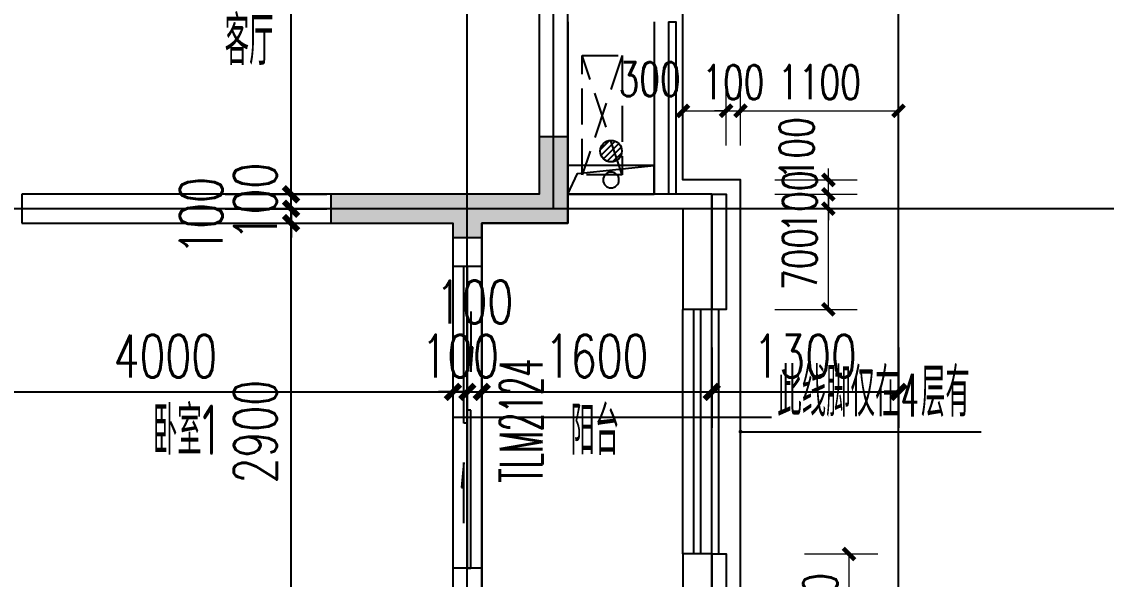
# Model space of a CAD drawing. Extents: x -59851 to 653804, y -249523 to 437614.
# Drawn here: x -2214 to 5331, y 78629 to 82506 of the extents above; entities that cross this region are included whole.
import ezdxf

# ---------------------------------------------------------------- set-up
doc = ezdxf.new("R2010")
doc.units = 0
doc.header["$LTSCALE"] = 1000
doc.header["$MEASUREMENT"] = 0
doc.linetypes.add('DASH', pattern=[0.35, 0.25, -0.1])
doc.layers.add('_S-PS(排水管)', color=255, linetype='Continuous', plot=False)
doc.layers.add('A-area(算半面积)', color=23, linetype='Continuous', plot=False)
for name, color, linetype in [('_S-YS(雨水管)', 3, 'Continuous'), ('_S-空调立管', 7, 'Continuous'), ('A-外装饰线脚', 7, 'Continuous'), ('A-洞口', 105, 'Continuous'), ('A-空调室外机', 5, 'DASH'), ('A-第三道尺寸线', 105, 'Continuous'), ('A-线脚看线', 9, 'Continuous'), ('AE-FLOR', 151, 'Continuous'), ('DIM_LEAD', 3, 'Continuous'), ('DOTE', 16, 'Continuous'), ('mianji', 6, 'Continuous'), ('NL', 5, 'Continuous'), ('PUB_HATCH', 8, 'Continuous'), ('PUB_TEXT', 7, 'Continuous'), ('WALL', 2, 'Continuous'), ('WINDOW', 4, 'Continuous'), ('WINDOW_TEXT', 7, 'Continuous'), ('剪力墙', 6, 'Continuous'), ('栏杆', 142, 'Continuous')]:
    doc.layers.add(name, color=color, linetype=linetype)
doc.layers.add('A-第四道尺寸线(线脚尺寸)', color=105, linetype='Continuous', lineweight=5)
doc.styles.add('_TCH_DIM', font='SIMPLEX.shx', dxfattribs={"width": 0.7, "bigfont": 'GBCBIG.shx'})
doc.styles.add('_TCH_DIM_T3', font='SIMPLEX.shx', dxfattribs={"width": 0.705882, "bigfont": 'GBCBIG.shx'})
doc.styles.add('_TCH_WINDOW', font='SIMPLEX.shx', dxfattribs={"width": 0.7, "height": 3.5, "bigfont": 'GBCBIG.shx'})
doc.styles.get("Standard").update_dxf_attribs({"font": 'gbenor.shx', "width": 0.7, "bigfont": 'gbcbig.shx'})
doc.dimstyles.new('_TCH_ARCH&&100', dxfattribs={"dimtxt": 297.5, "dimasz": 100, "dimexe": 250, "dimexo": 300, "dimgap": 100, "dimtad": 1, "dimdec": 0, "dimzin": 0, "dimdsep": 46, "dimtxsty": '_TCH_DIM_T3', "dimblk": 'ARCHTICK', "dimcen": 0.09, "dimclrt": 7, "dimazin": 2, "dimtfac": 1, "dimtdec": 0, "dimtix": 1, "dimtmove": 2, "dimatfit": 3, "dimfxl": 0, "dimtolj": 1, "dimtzin": 0, "dimarcsym": 0})
doc.dimstyles.new('_TCH_ARCH&&80', dxfattribs={"dimtxt": 238, "dimasz": 80, "dimexe": 200, "dimexo": 240, "dimgap": 80, "dimtad": 1, "dimdec": 0, "dimzin": 0, "dimdsep": 46, "dimtxsty": '_TCH_DIM_T3', "dimblk": 'ARCHTICK', "dimcen": 0.09, "dimclrt": 7, "dimazin": 2, "dimtfac": 1, "dimtdec": 0, "dimtix": 1, "dimtmove": 2, "dimatfit": 3, "dimfxl": 0, "dimtolj": 1, "dimtzin": 0, "dimarcsym": 0})

# ---------------------------------------------------------------- blocks, each defined once
blk = doc.blocks.new('fdsfdsgfdsgb')
at = {"layer": 'mianji'}
blk.add_lwpolyline([(-208608.2, 137588.3), (-164208.2, 137588.3), (-164208.2, 135988.3), (-160408.2, 135988.3), (-160408.2, 146388.3), (-164608.2, 146388.3), (-164608.2, 147288.3), (-163408.2, 147288.3), (-163408.2, 150388.3), (-162808.2, 150388.3), (-162808.2, 157888.3), (-172908.2, 157888.3), (-172908.2, 155088.3), (-184508.2, 155088.3)], dxfattribs=at)
blk.add_lwpolyline([(-162808.2, 150588.3), (-162808.2, 150388.3), (-163408.2, 150388.3), (-163408.2, 147288.3), (-161808.2, 147288.3), (-161808.2, 150588.3)], close=True, dxfattribs=at)
blk = doc.blocks.new('zhouxianssceng0329')
at = {"layer": 'DOTE'}
for p, q in [((886.3, 144298.2), (886.3, 156469.4)), ((1486.3, 147398.2), (1486.3, 156469.4)), ((3886.3, 132089.9), (3886.3, 156469.4)), ((5501.3, 147398.2), (-22013.7, 147398.2))]:
    blk.add_line(p, q, dxfattribs=at)
blk = doc.blocks.new('jgjlq030328')
at = {"layer": 'PUB_HATCH'}
blk.add_hatch(color=256, dxfattribs=at).paths.add_polyline_path([(-244735, 20811.9), (-244735, 21411.9), (-244935, 21411.9), (-244935, 21011.9), (-246385, 21011.9), (-246385, 20811.9), (-245535, 20811.9), (-245535, 20711.9), (-245335, 20711.9), (-245335, 20811.9)])
at = {"layer": '剪力墙'}
blk.add_lwpolyline([(-244735, 20811.9), (-244735, 21411.9), (-244935, 21411.9), (-244935, 21011.9), (-246385, 21011.9), (-246385, 20811.9), (-245535, 20811.9), (-245535, 20711.9), (-245335, 20711.9), (-245335, 20811.9)], close=True, dxfattribs=at)
blk = doc.blocks.new('ktswaj')
at = {"linetype": 'DASH'}
blk.add_lwpolyline([(15990.1, 179082.6), (15990.1, 178253.3), (16268.4, 178253.3), (16268.4, 179082.6)], close=True, dxfattribs=at)
for points in [[(15990.1, 179082.6), (16268.4, 178253.3)], [(15990.1, 178253.3), (16268.4, 179082.6)]]:
    blk.add_lwpolyline(points, dxfattribs=at)
blk = doc.blocks.new('$DorLib2D$00000131')
at = {"color": 0, "linetype": 'Continuous'}
for p, q in [((0.15, 0.125), (0.2319, 0.1973)), ((0.2319, 0.1973), (0.2319, 0.125)), ((-0.5, 0.125), (-0.5, 0)), ((0.0192, 0.125), (-0.5, 0.125)), ((0.0192, 0), (0.0192, 0.125)), ((0.35, 0.125), (0.15, 0.125)), ((-0.5, 0), (0.0192, 0)), ((-0.024, 0), (0.5, 0)), ((-0.024, -0.125), (-0.024, 0)), ((0.5, 0), (0.5, -0.125)), ((-0.35, -0.125), (-0.15, -0.125)), ((-0.2319, -0.1973), (-0.2319, -0.125)), ((-0.15, -0.125), (-0.2319, -0.1973)), ((0.5, -0.125), (-0.024, -0.125))]:
    blk.add_line(p, q, dxfattribs=at)
blk = doc.blocks.new('_ArchTick')
at = {"color": 0, "linetype": 'ByBlock', "const_width": 0.4}
blk.add_lwpolyline([(-0.5, -0.5), (0.5, 0.5)], dxfattribs=at)
blk = doc.blocks.new('*D803')
at = {"layer": 'A-第三道尺寸线', "color": 0, "lineweight": -2, "transparency": 16777216}
for p, q in [((6265.5, 175547.7), (6265.5, 174988)), ((10265.5, 175547.7), (10265.5, 174988)), ((6265.5, 175238), (10265.5, 175238))]:
    blk.add_line(p, q, dxfattribs=at)
at = {"layer": 'Defpoints', "color": 0, "transparency": 16777216}
for p in [(6265.5, 175847.7), (10265.5, 175847.7), (10265.5, 175238)]:
    blk.add_point(p, dxfattribs=at)
at = {"layer": 'A-第三道尺寸线', "color": 0, "lineweight": -2, "transparency": 16777216, "xscale": 100, "yscale": 100, "zscale": 100, "rotation": 180}
blk.add_blockref('_ArchTick', (6265.5, 175238), dxfattribs=at)
at = {"layer": 'A-第三道尺寸线', "color": 0, "lineweight": -2, "transparency": 16777216, "xscale": 100, "yscale": 100, "zscale": 100}
blk.add_blockref('_ArchTick', (10265.5, 175238), dxfattribs=at)
at = {"layer": 'A-第三道尺寸线', "color": 7, "transparency": 16777216, "insert": (8265.5, 175486.8), "char_height": 297.5, "attachment_point": 5, "style": '_TCH_DIM_T3'}
blk.add_mtext('\\A1;4000', dxfattribs=at)
blk = doc.blocks.new('*D804')
at = {"layer": 'A-第三道尺寸线', "color": 0, "lineweight": -2, "transparency": 16777216}
for p, q in [((10265.5, 175547.7), (10265.5, 174988)), ((10365.5, 175547.7), (10365.5, 174988)), ((10265.5, 175238), (10165.5, 175238)), ((10265.5, 175238), (10365.5, 175238)), ((10365.5, 175238), (10465.5, 175238))]:
    blk.add_line(p, q, dxfattribs=at)
at = {"layer": 'Defpoints', "color": 0, "transparency": 16777216}
for p in [(10265.5, 175847.7), (10365.5, 175847.7), (10365.5, 175238)]:
    blk.add_point(p, dxfattribs=at)
at = {"layer": 'A-第三道尺寸线', "color": 0, "lineweight": -2, "transparency": 16777216, "xscale": 100, "yscale": 100, "zscale": 100}
blk.add_blockref('_ArchTick', (10265.5, 175238), dxfattribs=at)
at = {"layer": 'A-第三道尺寸线', "color": 0, "lineweight": -2, "transparency": 16777216, "xscale": 100, "yscale": 100, "zscale": 100, "rotation": 180}
blk.add_blockref('_ArchTick', (10365.5, 175238), dxfattribs=at)
at = {"layer": 'A-第三道尺寸线', "color": 7, "transparency": 16777216, "insert": (10315.5, 175486.8), "char_height": 297.5, "attachment_point": 5, "style": '_TCH_DIM_T3'}
blk.add_mtext('\\A1;100', dxfattribs=at)
blk = doc.blocks.new('*D805')
at = {"layer": 'A-第三道尺寸线', "color": 0, "lineweight": -2, "transparency": 16777216}
for p, q in [((10365.5, 175547.7), (10365.5, 174988)), ((10465.5, 175547.7), (10465.5, 174988)), ((10365.5, 175238), (10265.5, 175238)), ((10365.5, 175238), (10465.5, 175238)), ((10465.5, 175238), (10565.5, 175238))]:
    blk.add_line(p, q, dxfattribs=at)
at = {"layer": 'Defpoints', "color": 0, "transparency": 16777216}
for p in [(10365.5, 175847.7), (10465.5, 175847.7), (10465.5, 175238)]:
    blk.add_point(p, dxfattribs=at)
at = {"layer": 'A-第三道尺寸线', "color": 0, "lineweight": -2, "transparency": 16777216, "xscale": 100, "yscale": 100, "zscale": 100}
blk.add_blockref('_ArchTick', (10365.5, 175238), dxfattribs=at)
at = {"layer": 'A-第三道尺寸线', "color": 0, "lineweight": -2, "transparency": 16777216, "xscale": 100, "yscale": 100, "zscale": 100, "rotation": 180}
blk.add_blockref('_ArchTick', (10465.5, 175238), dxfattribs=at)
at = {"layer": 'A-第三道尺寸线', "color": 7, "transparency": 16777216, "insert": (10415.5, 175863), "char_height": 297.5, "attachment_point": 5, "style": '_TCH_DIM_T3'}
blk.add_mtext('\\A1;100', dxfattribs=at)
blk = doc.blocks.new('*D806')
at = {"layer": 'A-第三道尺寸线', "color": 0, "lineweight": -2, "transparency": 16777216}
for p, q in [((10465.5, 175547.7), (10465.5, 174988)), ((12065.5, 175547.7), (12065.5, 174988)), ((10465.5, 175238), (12065.5, 175238))]:
    blk.add_line(p, q, dxfattribs=at)
at = {"layer": 'Defpoints', "color": 0, "transparency": 16777216}
for p in [(10465.5, 175847.7), (12065.5, 175847.7), (12065.5, 175238)]:
    blk.add_point(p, dxfattribs=at)
at = {"layer": 'A-第三道尺寸线', "color": 0, "lineweight": -2, "transparency": 16777216, "xscale": 100, "yscale": 100, "zscale": 100, "rotation": 180}
blk.add_blockref('_ArchTick', (10465.5, 175238), dxfattribs=at)
at = {"layer": 'A-第三道尺寸线', "color": 0, "lineweight": -2, "transparency": 16777216, "xscale": 100, "yscale": 100, "zscale": 100}
blk.add_blockref('_ArchTick', (12065.5, 175238), dxfattribs=at)
at = {"layer": 'A-第三道尺寸线', "color": 7, "transparency": 16777216, "insert": (11265.5, 175486.8), "char_height": 297.5, "attachment_point": 5, "style": '_TCH_DIM_T3'}
blk.add_mtext('\\A1;1600', dxfattribs=at)
blk = doc.blocks.new('*D807')
at = {"layer": 'A-第三道尺寸线', "color": 0, "lineweight": -2, "transparency": 16777216}
for p, q in [((12065.5, 175547.7), (12065.5, 174988)), ((13365.5, 175547.7), (13365.5, 174988)), ((12065.5, 175238), (13365.5, 175238))]:
    blk.add_line(p, q, dxfattribs=at)
at = {"layer": 'Defpoints', "color": 0, "transparency": 16777216}
for p in [(12065.5, 175847.7), (13365.5, 175847.7), (13365.5, 175238)]:
    blk.add_point(p, dxfattribs=at)
at = {"layer": 'A-第三道尺寸线', "color": 0, "lineweight": -2, "transparency": 16777216, "xscale": 100, "yscale": 100, "zscale": 100, "rotation": 180}
blk.add_blockref('_ArchTick', (12065.5, 175238), dxfattribs=at)
at = {"layer": 'A-第三道尺寸线', "color": 0, "lineweight": -2, "transparency": 16777216, "xscale": 100, "yscale": 100, "zscale": 100}
blk.add_blockref('_ArchTick', (13365.5, 175238), dxfattribs=at)
at = {"layer": 'A-第三道尺寸线', "color": 7, "transparency": 16777216, "insert": (12715.5, 175486.8), "char_height": 297.5, "attachment_point": 5, "style": '_TCH_DIM_T3'}
blk.add_mtext('\\A1;1300', dxfattribs=at)
blk = doc.blocks.new('*D811')
at = {"layer": 'A-第三道尺寸线', "color": 0, "lineweight": -2, "transparency": 16777216}
for p, q in [((8680, 180111.7), (9389.2, 180111.7)), ((9139.2, 176611.7), (9139.2, 180111.7)), ((8680, 176611.7), (9389.2, 176611.7))]:
    blk.add_line(p, q, dxfattribs=at)
at = {"layer": 'Defpoints', "color": 0, "transparency": 16777216}
for p in [(8380, 180111.7), (9139.2, 180111.7), (8380, 176611.7)]:
    blk.add_point(p, dxfattribs=at)
at = {"layer": 'A-第三道尺寸线', "color": 0, "lineweight": -2, "transparency": 16777216, "xscale": 100, "yscale": 100, "zscale": 100}
for p, rotation in [((9139.2, 180111.7), 90), ((9139.2, 176611.7), 270)]:
    blk.add_blockref('_ArchTick', p, dxfattribs=dict(at, rotation=rotation))
at = {"layer": 'A-第三道尺寸线', "color": 7, "transparency": 16777216, "insert": (8890.5, 178361.7), "char_height": 297.5, "attachment_point": 5, "rotation": 90, "style": '_TCH_DIM_T3'}
blk.add_mtext('\\A1;3500', dxfattribs=at)
blk = doc.blocks.new('*D812')
at = {"layer": 'A-第三道尺寸线', "color": 0, "lineweight": -2, "transparency": 16777216}
for p, q in [((9139.2, 176611.7), (9139.2, 176711.7)), ((8680, 176611.7), (9389.2, 176611.7)), ((9139.2, 176511.7), (9139.2, 176611.7)), ((8680, 176511.7), (9389.2, 176511.7)), ((9139.2, 176511.7), (9139.2, 176411.7))]:
    blk.add_line(p, q, dxfattribs=at)
at = {"layer": 'Defpoints', "color": 0, "transparency": 16777216}
for p in [(8380, 176611.7), (9139.2, 176611.7), (8380, 176511.7)]:
    blk.add_point(p, dxfattribs=at)
at = {"layer": 'A-第三道尺寸线', "color": 0, "lineweight": -2, "transparency": 16777216, "xscale": 100, "yscale": 100, "zscale": 100}
for p, rotation in [((9139.2, 176611.7), 270), ((9139.2, 176511.7), 90)]:
    blk.add_blockref('_ArchTick', p, dxfattribs=dict(at, rotation=rotation))
at = {"layer": 'A-第三道尺寸线', "color": 7, "transparency": 16777216, "insert": (8890.5, 176561.7), "char_height": 297.5, "attachment_point": 5, "rotation": 90, "style": '_TCH_DIM_T3'}
blk.add_mtext('\\A1;100', dxfattribs=at)
blk = doc.blocks.new('*D813')
at = {"layer": 'A-第三道尺寸线', "color": 0, "lineweight": -2, "transparency": 16777216}
for p, q in [((9139.2, 176511.7), (9139.2, 176611.7)), ((8680, 176511.7), (9389.2, 176511.7)), ((9139.2, 176411.7), (9139.2, 176511.7)), ((8680, 176411.7), (9389.2, 176411.7)), ((9139.2, 176411.7), (9139.2, 176311.7))]:
    blk.add_line(p, q, dxfattribs=at)
at = {"layer": 'Defpoints', "color": 0, "transparency": 16777216}
for p in [(8380, 176511.7), (9139.2, 176511.7), (8380, 176411.7)]:
    blk.add_point(p, dxfattribs=at)
at = {"layer": 'A-第三道尺寸线', "color": 0, "lineweight": -2, "transparency": 16777216, "xscale": 100, "yscale": 100, "zscale": 100}
for p, rotation in [((9139.2, 176511.7), 270), ((9139.2, 176411.7), 90)]:
    blk.add_blockref('_ArchTick', p, dxfattribs=dict(at, rotation=rotation))
at = {"layer": 'A-第三道尺寸线', "color": 7, "transparency": 16777216, "insert": (8514.2, 176461.7), "char_height": 297.5, "attachment_point": 5, "rotation": 90, "style": '_TCH_DIM_T3'}
blk.add_mtext('\\A1;100', dxfattribs=at)
blk = doc.blocks.new('*D814')
at = {"layer": 'A-第三道尺寸线', "color": 0, "lineweight": -2, "transparency": 16777216}
for p, q in [((8680, 176411.7), (9389.2, 176411.7)), ((9139.2, 173511.7), (9139.2, 176411.7)), ((8680, 173511.7), (9389.2, 173511.7))]:
    blk.add_line(p, q, dxfattribs=at)
at = {"layer": 'Defpoints', "color": 0, "transparency": 16777216}
for p in [(8380, 176411.7), (9139.2, 176411.7), (8380, 173511.7)]:
    blk.add_point(p, dxfattribs=at)
at = {"layer": 'A-第三道尺寸线', "color": 0, "lineweight": -2, "transparency": 16777216, "xscale": 100, "yscale": 100, "zscale": 100}
for p, rotation in [((9139.2, 176411.7), 90), ((9139.2, 173511.7), 270)]:
    blk.add_blockref('_ArchTick', p, dxfattribs=dict(at, rotation=rotation))
at = {"layer": 'A-第三道尺寸线', "color": 7, "transparency": 16777216, "insert": (8890.5, 174961.7), "char_height": 297.5, "attachment_point": 5, "rotation": 90, "style": '_TCH_DIM_T3'}
blk.add_mtext('\\A1;2900', dxfattribs=at)
blk = doc.blocks.new('ssxianjiao0329')
at = {"layer": 'A-外装饰线脚'}
for points in [[(2586.3, 147498.2), (2686.3, 147498.2), (2686.3, 146698.2), (2586.3, 146698.2)], [(2586.3, 144998.2), (2686.3, 144998.2), (2686.3, 144198.2), (2586.3, 144198.2)]]:
    blk.add_lwpolyline(points, dxfattribs=at)
at = {"layer": 'A-线脚看线'}
for points in [[(2286.3, 148698.2), (2336.3, 148698.2), (2336.3, 147498.2)], [(2636.3, 144998.2), (2636.3, 146698.2)]]:
    blk.add_lwpolyline(points, dxfattribs=at)
blk = doc.blocks.new('jfdsajjfjkjhhj')
at = {"layer": 'A-洞口'}
blk.add_lwpolyline([(-56303.8, 137588.3), (-56103.8, 137588.3), (-56103.8, 136988.3), (-56303.8, 136988.3)], close=True, dxfattribs=at)
blk.add_lwpolyline([(-56103.8, 137588.3), (-56249.2, 137521.8), (-56303.8, 136988.3)], dxfattribs=at)
blk = doc.blocks.new('huxingdongkoupiaochuangyangtai')
at = {"xscale": -1, "rotation": 90}
blk.add_blockref('jfdsajjfjkjhhj', (139174.6, 94484.6), dxfattribs=at)
blk = doc.blocks.new('*D398')
at = {"layer": 'A-第四道尺寸线(线脚尺寸)', "color": 0, "lineweight": -2, "transparency": 16777216}
for p, q in [((3232.8, 85598.2), (3741.5, 85598.2)), ((3541.5, 84898.2), (3541.5, 85598.2)), ((3232.8, 84898.2), (3741.5, 84898.2))]:
    blk.add_line(p, q, dxfattribs=at)
at = {"layer": 'Defpoints', "color": 0, "transparency": 16777216}
for p in [(2992.8, 85598.2), (3541.5, 85598.2), (2992.8, 84898.2)]:
    blk.add_point(p, dxfattribs=at)
at = {"layer": 'A-第四道尺寸线(线脚尺寸)', "color": 0, "lineweight": -2, "transparency": 16777216, "xscale": 80, "yscale": 80, "zscale": 80}
for p, rotation in [((3541.5, 85598.2), 90), ((3541.5, 84898.2), 270)]:
    blk.add_blockref('_ArchTick', p, dxfattribs=dict(at, rotation=rotation))
at = {"layer": 'A-第四道尺寸线(线脚尺寸)', "color": 7, "transparency": 16777216, "insert": (3342.5, 85248.2), "char_height": 238, "attachment_point": 5, "rotation": 90, "style": '_TCH_DIM_T3'}
blk.add_mtext('\\A1;700', dxfattribs=at)
blk = doc.blocks.new('*D403')
at = {"layer": 'A-第四道尺寸线(线脚尺寸)', "color": 0, "lineweight": -2, "transparency": 16777216}
for p, q in [((3398.1, 88198.2), (3398.1, 88278.2)), ((3026.3, 88198.2), (3598.1, 88198.2)), ((3398.1, 88098.2), (3398.1, 88198.2)), ((3026.3, 88098.2), (3598.1, 88098.2)), ((3398.1, 88098.2), (3398.1, 88018.2))]:
    blk.add_line(p, q, dxfattribs=at)
at = {"layer": 'Defpoints', "color": 0, "transparency": 16777216}
for p in [(2786.3, 88198.2), (3398.1, 88198.2), (2786.3, 88098.2)]:
    blk.add_point(p, dxfattribs=at)
at = {"layer": 'A-第四道尺寸线(线脚尺寸)', "color": 0, "lineweight": -2, "transparency": 16777216, "xscale": 80, "yscale": 80, "zscale": 80}
for p, rotation in [((3398.1, 88198.2), 270), ((3398.1, 88098.2), 90)]:
    blk.add_blockref('_ArchTick', p, dxfattribs=dict(at, rotation=rotation))
at = {"layer": 'A-第四道尺寸线(线脚尺寸)', "color": 7, "transparency": 16777216, "insert": (3178.1, 88418.2), "char_height": 238, "attachment_point": 5, "rotation": 90, "style": '_TCH_DIM_T3'}
blk.add_mtext('\\A1;100', dxfattribs=at)
blk = doc.blocks.new('*D404')
at = {"layer": 'A-第四道尺寸线(线脚尺寸)', "color": 0, "lineweight": -2, "transparency": 16777216}
for p, q in [((3398.1, 88098.2), (3398.1, 88178.2)), ((3026.3, 88098.2), (3598.1, 88098.2)), ((3398.1, 87998.2), (3398.1, 88098.2)), ((3026.3, 87998.2), (3598.1, 87998.2)), ((3398.1, 87998.2), (3398.1, 87918.2))]:
    blk.add_line(p, q, dxfattribs=at)
at = {"layer": 'Defpoints', "color": 0, "transparency": 16777216}
for p in [(2786.3, 88098.2), (3398.1, 88098.2), (2786.3, 87998.2)]:
    blk.add_point(p, dxfattribs=at)
at = {"layer": 'A-第四道尺寸线(线脚尺寸)', "color": 0, "lineweight": -2, "transparency": 16777216, "xscale": 80, "yscale": 80, "zscale": 80}
for p, rotation in [((3398.1, 88098.2), 270), ((3398.1, 87998.2), 90)]:
    blk.add_blockref('_ArchTick', p, dxfattribs=dict(at, rotation=rotation))
at = {"layer": 'A-第四道尺寸线(线脚尺寸)', "color": 7, "transparency": 16777216, "insert": (3199.1, 88048.2), "char_height": 238, "attachment_point": 5, "rotation": 90, "style": '_TCH_DIM_T3'}
blk.add_mtext('\\A1;100', dxfattribs=at)
blk = doc.blocks.new('*D405')
at = {"layer": 'A-第四道尺寸线(线脚尺寸)', "color": 0, "lineweight": -2, "transparency": 16777216}
for p, q in [((3026.3, 87998.2), (3598.1, 87998.2)), ((3398.1, 87298.2), (3398.1, 87998.2)), ((3026.3, 87298.2), (3598.1, 87298.2))]:
    blk.add_line(p, q, dxfattribs=at)
at = {"layer": 'Defpoints', "color": 0, "transparency": 16777216}
for p in [(2786.3, 87998.2), (3398.1, 87998.2), (2786.3, 87298.2)]:
    blk.add_point(p, dxfattribs=at)
at = {"layer": 'A-第四道尺寸线(线脚尺寸)', "color": 0, "lineweight": -2, "transparency": 16777216, "xscale": 80, "yscale": 80, "zscale": 80}
for p, rotation in [((3398.1, 87998.2), 90), ((3398.1, 87298.2), 270)]:
    blk.add_blockref('_ArchTick', p, dxfattribs=dict(at, rotation=rotation))
at = {"layer": 'A-第四道尺寸线(线脚尺寸)', "color": 7, "transparency": 16777216, "insert": (3199.1, 87648.2), "char_height": 238, "attachment_point": 5, "rotation": 90, "style": '_TCH_DIM_T3'}
blk.add_mtext('\\A1;700', dxfattribs=at)
blk = doc.blocks.new('*D406')
at = {"layer": 'A-第四道尺寸线(线脚尺寸)', "color": 0, "lineweight": -2, "transparency": 16777216}
for p, q in [((2386.3, 88438.2), (2386.3, 88878.8)), ((2686.3, 88438.2), (2686.3, 88878.8)), ((2386.3, 88678.8), (2686.3, 88678.8))]:
    blk.add_line(p, q, dxfattribs=at)
at = {"layer": 'Defpoints', "color": 0, "transparency": 16777216}
for p in [(2686.3, 88678.8), (2386.3, 88198.2), (2686.3, 88198.2)]:
    blk.add_point(p, dxfattribs=at)
at = {"layer": 'A-第四道尺寸线(线脚尺寸)', "color": 0, "lineweight": -2, "transparency": 16777216, "xscale": 80, "yscale": 80, "zscale": 80, "rotation": 180}
blk.add_blockref('_ArchTick', (2386.3, 88678.8), dxfattribs=at)
at = {"layer": 'A-第四道尺寸线(线脚尺寸)', "color": 0, "lineweight": -2, "transparency": 16777216, "xscale": 80, "yscale": 80, "zscale": 80}
blk.add_blockref('_ArchTick', (2686.3, 88678.8), dxfattribs=at)
at = {"layer": 'A-第四道尺寸线(线脚尺寸)', "color": 7, "transparency": 16777216, "insert": (2155.1, 88898.8), "char_height": 238, "attachment_point": 5, "style": '_TCH_DIM_T3'}
blk.add_mtext('\\A1;300', dxfattribs=at)
blk = doc.blocks.new('*D407')
at = {"layer": 'A-第四道尺寸线(线脚尺寸)', "color": 0, "lineweight": -2, "transparency": 16777216}
for p, q in [((2686.3, 88438.2), (2686.3, 88878.8)), ((2786.3, 88438.2), (2786.3, 88878.8)), ((2686.3, 88678.8), (2606.3, 88678.8)), ((2686.3, 88678.8), (2786.3, 88678.8)), ((2786.3, 88678.8), (2866.3, 88678.8))]:
    blk.add_line(p, q, dxfattribs=at)
at = {"layer": 'Defpoints', "color": 0, "transparency": 16777216}
for p in [(2786.3, 88678.8), (2686.3, 88198.2), (2786.3, 88198.2)]:
    blk.add_point(p, dxfattribs=at)
at = {"layer": 'A-第四道尺寸线(线脚尺寸)', "color": 0, "lineweight": -2, "transparency": 16777216, "xscale": 80, "yscale": 80, "zscale": 80}
blk.add_blockref('_ArchTick', (2686.3, 88678.8), dxfattribs=at)
at = {"layer": 'A-第四道尺寸线(线脚尺寸)', "color": 0, "lineweight": -2, "transparency": 16777216, "xscale": 80, "yscale": 80, "zscale": 80, "rotation": 180}
blk.add_blockref('_ArchTick', (2786.3, 88678.8), dxfattribs=at)
at = {"layer": 'A-第四道尺寸线(线脚尺寸)', "color": 7, "transparency": 16777216, "insert": (2736.3, 88877.8), "char_height": 238, "attachment_point": 5, "style": '_TCH_DIM_T3'}
blk.add_mtext('\\A1;100', dxfattribs=at)
blk = doc.blocks.new('*D408')
at = {"layer": 'A-第四道尺寸线(线脚尺寸)', "color": 0, "lineweight": -2, "transparency": 16777216}
for p, q in [((2786.3, 88438.2), (2786.3, 88878.8)), ((3886.3, 88438.2), (3886.3, 88878.8)), ((2786.3, 88678.8), (3886.3, 88678.8))]:
    blk.add_line(p, q, dxfattribs=at)
at = {"layer": 'Defpoints', "color": 0, "transparency": 16777216}
for p in [(3886.3, 88678.8), (2786.3, 88198.2), (3886.3, 88198.2)]:
    blk.add_point(p, dxfattribs=at)
at = {"layer": 'A-第四道尺寸线(线脚尺寸)', "color": 0, "lineweight": -2, "transparency": 16777216, "xscale": 80, "yscale": 80, "zscale": 80, "rotation": 180}
blk.add_blockref('_ArchTick', (2786.3, 88678.8), dxfattribs=at)
at = {"layer": 'A-第四道尺寸线(线脚尺寸)', "color": 0, "lineweight": -2, "transparency": 16777216, "xscale": 80, "yscale": 80, "zscale": 80}
blk.add_blockref('_ArchTick', (3886.3, 88678.8), dxfattribs=at)
at = {"layer": 'A-第四道尺寸线(线脚尺寸)', "color": 7, "transparency": 16777216, "insert": (3336.3, 88877.8), "char_height": 238, "attachment_point": 5, "style": '_TCH_DIM_T3'}
blk.add_mtext('\\A1;1100', dxfattribs=at)
blk = doc.blocks.new('_LV13')
at = {"color": 0}
for p, q in [((-0.071, 0.495), (-0.495, 0.071)), ((0.183, 0.465), (-0.465, -0.183)), ((0.354, 0.354), (-0.354, -0.354)), ((0.465, 0.183), (-0.183, -0.465)), ((0.495, -0.071), (0.071, -0.495))]:
    blk.add_line(p, q, dxfattribs=at)
blk.add_circle((0, 0), 0.5)
blk = doc.blocks.new('jfajjkjkjh')
at = {"layer": '_S-PS(排水管)'}
blk.add_lwpolyline([(-74953.3, 51730.6, 1), (-75063.3, 51730.6, 1)], format="xyb", close=True, dxfattribs=at)
at = {"layer": '_S-YS(雨水管)'}
blk.add_lwpolyline([(-74363.3, 58020.6, 1), (-74473.3, 58020.6, 1)], format="xyb", close=True, dxfattribs=at)
at = {"layer": '_S-空调立管'}
for points in [[(-74163.3, 58020.6, 1), (-74273.3, 58020.6, 1)], [(-74163.3, 54820.6, 1), (-74273.3, 54820.6, 1)]]:
    blk.add_lwpolyline(points, format="xyb", close=True, dxfattribs=at)
at = {"layer": 'NL', "ltscale": 0.5, "extrusion": (0, 0, -1), "xscale": -150, "yscale": 150, "zscale": -150}
for p in [(79318.3, 61370.6), (79618.3, 60720.6), (74018.3, 58020.6), (74218.3, 55020.6), (73868.3, 51730.6)]:
    blk.add_blockref('_LV13', p, dxfattribs=at)
blk = doc.blocks.new('a6huxing 0323')
at = {"layer": 'AE-FLOR'}
for points in [[(11865.5, 174111.7), (11865.5, 175811.7)], [(12065.5, 174111.7), (12065.5, 175811.7)]]:
    blk.add_lwpolyline(points, dxfattribs=at)
at = {"layer": 'WALL'}
for p, q in [((10865.5, 177911.7), (10865.5, 176611.7)), ((11065.5, 177811.7), (11065.5, 176411.7)), ((10365.5, 176611.7), (7265.5, 176611.7)), ((7265.5, 176611.7), (7265.5, 176411.7)), ((10865.5, 176611.7), (10365.5, 176611.7)), ((12065.5, 176611.7), (11065.5, 176611.7)), ((11065.5, 176511.7), (11065.5, 176611.7)), ((12065.5, 176611.7), (12065.5, 175811.7)), ((11865.5, 176511.7), (11065.5, 176511.7)), ((11865.5, 176511.7), (11865.5, 175811.7)), ((7265.5, 176411.7), (10265.5, 176411.7)), ((10265.5, 176411.7), (10265.5, 176111.7)), ((10465.5, 176111.7), (10465.5, 176411.7)), ((11065.5, 176411.7), (10465.5, 176411.7)), ((10265.5, 176111.7), (10465.5, 176111.7)), ((12065.5, 175811.7), (11865.5, 175811.7)), ((11865.5, 174111.7), (11865.5, 173511.7)), ((12065.5, 174111.7), (11865.5, 174111.7)), ((12065.5, 174111.7), (12065.5, 173311.7)), ((10465.5, 174011.7), (10265.5, 174011.7)), ((10265.5, 174011.7), (10265.5, 173511.7)), ((10465.5, 173311.7), (10465.5, 174011.7))]:
    blk.add_line(p, q, dxfattribs=at)
at = {"layer": 'WINDOW'}
blk.add_line((10465.5, 176111.7), (10465.5, 174011.7), dxfattribs=at)
at = {"layer": '栏杆'}
for points in [[(11665.5, 177811.7), (11665.5, 176611.7)], [(11765.5, 177811.7), (11765.5, 176611.7)], [(11940.5, 174111.7), (11940.5, 175811.7)], [(11990.5, 174111.7), (11990.5, 175811.7)]]:
    blk.add_lwpolyline(points, dxfattribs=at)
at = {"layer": 'A-空调室外机', "extrusion": (0, 0, -1), "zscale": -1}
blk.add_blockref('ktswaj', (-27433.9, -1506.2), dxfattribs=at)
at = {"layer": 'WINDOW'}
ref = blk.add_blockref('$DorLib2D$00000131', (10365.5, 175061.7), dxfattribs=dict(at, xscale=-2100, yscale=200, zscale=2100, rotation=90))
ref.add_attrib('A', 'TLM2124', (10889.3, 174606.7), dxfattribs={"layer": 'WINDOW_TEXT', "height": 297.5, "rotation": 90, "style": '_TCH_WINDOW', "width": 0.494118})
at = {"layer": 'PUB_TEXT', "width": 0.7}
for s, height, p in [('客厅', 337.59, (8677.2, 177510.4)), ('卧室', 337.59, (8177.8, 174800.2)), ('1', 350, (8521.8, 174800.2)), ('阳台', 337.59, (11082.6, 174800.2))]:
    blk.add_text(s, height=height, dxfattribs=at).set_placement(p)
at = {"layer": 'A-第三道尺寸线'}
for p1, p2, distance, picture, middle in [((8380, 176611.7), (8380, 180111.7), -759.2, '*D811', (8890.5, 178361.7)), ((8380, 176511.7), (8380, 176611.7), -759.2, '*D812', (8890.5, 176561.7)), ((8380, 173511.7), (8380, 176411.7), -759.2, '*D814', (8890.5, 174961.7)), ((6265.5, 175847.7), (10265.5, 175847.7), -609.7, '*D803', (8265.5, 175486.8)), ((10265.5, 175847.7), (10365.5, 175847.7), -609.7, '*D804', (10315.5, 175486.8)), ((10465.5, 175847.7), (12065.5, 175847.7), -609.7, '*D806', (11265.5, 175486.8)), ((12065.5, 175847.7), (13365.5, 175847.7), -609.7, '*D807', (12715.5, 175486.8))]:
    dim = blk.add_aligned_dim(p1=p1, p2=p2, distance=distance, dimstyle='_TCH_ARCH&&100', dxfattribs=at)
    dim.commit()
    dim.dimension.update_dxf_attribs({"geometry": picture, "text_midpoint": middle})
for base, p1, p2, angle, picture, middle in [((9139.2, 176511.7), (8380, 176411.7), (8380, 176511.7), 90, '*D813', (8514.2, 176461.7)), ((10465.5, 175238), (10365.5, 175847.7), (10465.5, 175847.7), 0, '*D805', (10415.5, 175863))]:
    dim = blk.add_linear_dim(base=base, p1=p1, p2=p2, angle=angle, dimstyle='_TCH_ARCH&&100', dxfattribs=at)
    dim.commit()
    dim.dimension.update_dxf_attribs({"geometry": picture, "text_midpoint": middle, "dimtype": 129})
blk = doc.blocks.new('34cengxianjiao0427')
at = {"layer": 'A-第四道尺寸线(线脚尺寸)'}
for base, p1, p2, angle, picture, middle in [((2686.3, 88678.8), (2386.3, 88198.2), (2686.3, 88198.2), 360, '*D406', (2155.1, 88898.8)), ((3398.1, 88198.2), (2786.3, 88098.2), (2786.3, 88198.2), 90, '*D403', (3178.1, 88418.2))]:
    dim = blk.add_linear_dim(base=base, p1=p1, p2=p2, angle=angle, dimstyle='_TCH_ARCH&&80', dxfattribs=at)
    dim.commit()
    dim.dimension.update_dxf_attribs({"geometry": picture, "text_midpoint": middle, "dimtype": 129})
for p1, p2, distance, picture, middle in [((2686.3, 88198.2), (2786.3, 88198.2), 480.6, '*D407', (2736.3, 88877.8)), ((2786.3, 88198.2), (3886.3, 88198.2), 480.6, '*D408', (3336.3, 88877.8)), ((2786.3, 87998.2), (2786.3, 88098.2), -611.8, '*D404', (3199.1, 88048.2)), ((2786.3, 87298.2), (2786.3, 87998.2), -611.8, '*D405', (3199.1, 87648.2)), ((2992.8, 84898.2), (2992.8, 85598.2), -548.7, '*D398', (3342.5, 85248.2))]:
    dim = blk.add_aligned_dim(p1=p1, p2=p2, distance=distance, dimstyle='_TCH_ARCH&&80', dxfattribs=at)
    dim.commit()
    dim.dimension.update_dxf_attribs({"geometry": picture, "text_midpoint": middle})

msp = doc.modelspace()

# ---------------------------------------------------------------- block references
for name, p in [('zhouxianssceng0329', (0, -66192.5)), ('fdsfdsgfdsgb', (164394.5, -69282.6))]:
    msp.add_blockref(name, p)
at = {"layer": '剪力墙'}
msp.add_blockref('jgjlq030328', (246321.3, 60293.8), dxfattribs=at)

# ---------------------------------------------------------------- texts
at = {"layer": 'PUB_TEXT', "style": '_TCH_DIM', "width": 0.7}
msp.add_text('层有', height=337.59, dxfattribs=at).set_placement((4042.1, 79760.7))

# ---------------------------------------------------------------- next in the draw order: block references
msp.add_blockref('a6huxing 0323', (-9479.2, -95306))

# ---------------------------------------------------------------- next in the draw order: linework, layer by layer
msp.add_line((786.3, 79755.7), (3001.7, 79755.7))
for points in [[(-3063.7, 66505.7), (1086.3, 66505.7), (1086.3, 66605.7), (4086.3, 66605.7), (4086.3, 67205.7), (4786.3, 67205.7), (4786.3, 73905.7), (4086.3, 73905.7), (4086.3, 77205.7), (-113.7, 77205.7), (-113.7, 77905.7), (2786.3, 77905.7), (2786.3, 81405.7), (2386.3, 81405.7), (2386.3, 87805.7), (1686.3, 87805.7), (1686.3, 88705.7), (-8613.7, 88705.7), (-8613.7, 85905.7), (-20213.7, 85905.7), (-20213.7, 82705.7)], [(786.3, 80805.7), (786.3, 78705.7)]]:
    msp.add_lwpolyline(points)
at = {"layer": 'DIM_LEAD'}
for p, q in [((2786.3, 79655.7), (2952.1, 79655.7)), ((2952.1, 79655.7), (4459.9, 79655.7))]:
    msp.add_line(p, q, dxfattribs=at)
at = {"layer": 'DIM_LEAD', "const_width": 13.3}
msp.add_lwpolyline([(2779.6, 79655.7, 1), (2793, 79655.7, 1)], format="xyb", close=True, dxfattribs=at)

# ---------------------------------------------------------------- next in the draw order: block references
for name, p in [('ssxianjiao0329', (0, -66192.5)), ('huxingdongkoupiaochuangyangtai', (0, -69282.6))]:
    msp.add_blockref(name, p)
at = {"layer": 'A-area(算半面积)'}
msp.add_blockref('jfajjkjkjh', (76104.6, 26585.2), dxfattribs=at)
at = {"layer": 'A-第四道尺寸线(线脚尺寸)'}
msp.add_blockref('34cengxianjiao0427', (0, -6792.5), dxfattribs=at)

# ---------------------------------------------------------------- next in the draw order: texts
at = {"layer": 'PUB_TEXT', "style": '_TCH_DIM'}
for s, height, width, p in [('此线脚仅在', 337.59, 0.7, (3042, 79760.7)), ('4', 297.5, 0.494118, (3902.1, 79760.7))]:
    msp.add_text(s, height=height, dxfattribs=dict(at, width=width)).set_placement(p)

doc.saveas('drawing.dxf')
